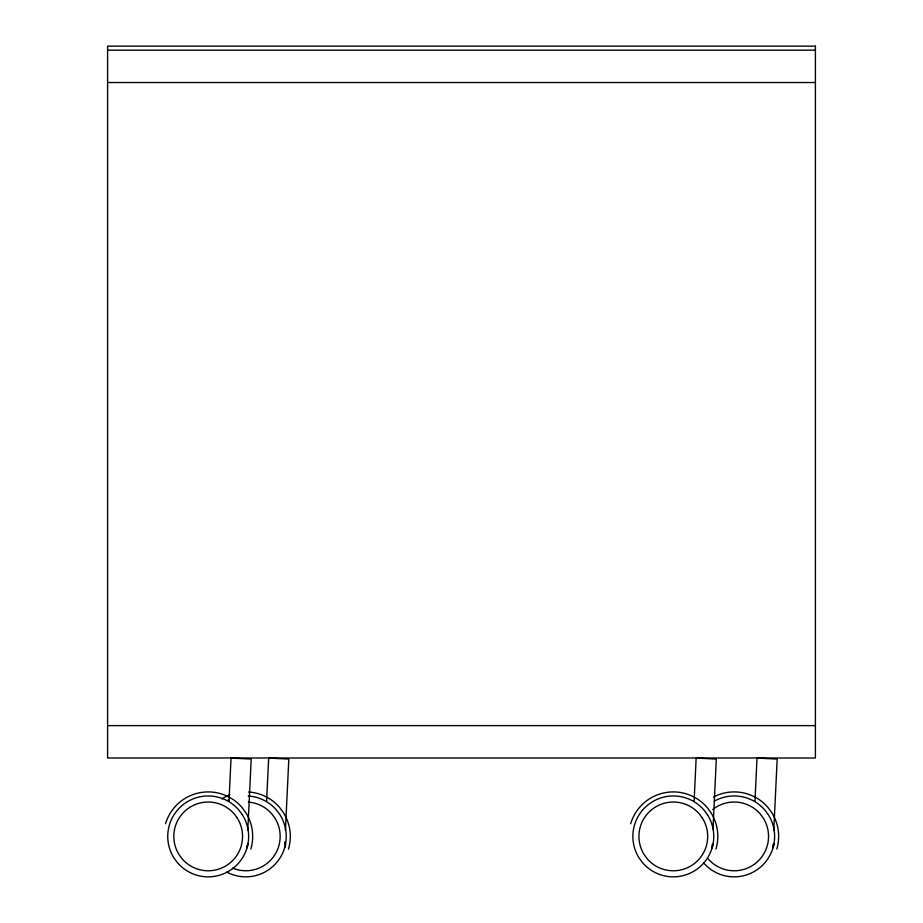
<?xml version="1.0" encoding="UTF-8"?>
<svg xmlns="http://www.w3.org/2000/svg" width="923" height="923" viewBox="0 0 923 923"><rect width="100%" height="100%" fill="white"/><g stroke="black" fill="none" stroke-linecap="round" stroke-linejoin="round"><path stroke-width="1.38" d="M229.008 800.922L231.05 758.095L251.194 759.052L247.791 830.446M247.076 845.503L246.96 847.925L248.114 844.049M266.62 800.922L268.662 758.095L288.818 759.052L285.415 830.446M284.757 844.291L284.872 841.868M694.119 800.922L696.161 758.095L716.317 759.052L712.983 829.016M712.256 844.291L712.083 847.925L713.237 844.049M754.979 800.922L757.022 758.095L777.178 759.052L773.774 830.446M773.116 844.291L772.943 847.925L774.085 844.049M284.584 847.925L285.726 844.049M107.599 50.177L815.401 50.177M107.599 82.528L815.401 82.528M107.599 725.628L815.401 725.628M703.511 862.786A40.45 40.45 0 0 0 758.302 868.866A40.45 40.45 0 0 0 768.271 814.651L764.821 810.025A40.45 40.45 0 0 0 714.402 801.118M776.82 849.079A44.489 44.489 0 0 0 771.674 812.482L767.89 807.383A44.489 44.489 0 0 0 713.537 796.987M708.114 858.828A34.382 34.382 0 0 0 754.679 863.997A34.382 34.382 0 0 0 763.148 817.916L760.229 813.982A34.382 34.382 0 0 0 712.683 809.563M226.816 872.108A40.45 40.45 0 0 0 279.911 814.651L276.462 810.025A40.45 40.45 0 0 0 248.252 796.03M227.058 800.564A40.45 40.45 0 0 1 229.135 799.56M288.461 849.079A44.489 44.489 0 0 0 283.315 812.482L279.531 807.383A44.489 44.489 0 0 0 248.495 791.992M221.878 798.891A44.489 44.489 0 0 1 229.804 794.888M232.55 868.116A34.382 34.382 0 0 0 274.789 817.916L271.87 813.982A34.382 34.382 0 0 0 248.379 802.122M715.96 849.079A44.489 44.489 0 0 0 710.814 812.482L707.03 807.383A44.489 44.489 0 0 0 630.663 823.72M250.837 849.079A44.489 44.489 0 0 0 245.703 812.482L241.918 807.383A44.489 44.489 0 0 0 165.552 823.72M815.401 46.15L107.599 46.15L107.599 757.991L815.401 757.991L815.401 46.15M707.41 814.651L703.961 810.025A40.45 40.45 0 0 0 649.181 803.945A40.45 40.45 0 0 0 639.212 858.159L642.65 862.786A40.45 40.45 0 0 0 697.442 868.866A40.45 40.45 0 0 0 707.41 814.651M702.299 817.916L699.369 813.982A34.382 34.382 0 0 0 652.803 808.813A34.382 34.382 0 0 0 644.323 854.894L647.254 858.828A34.382 34.382 0 0 0 693.819 863.997A34.382 34.382 0 0 0 702.299 817.916M242.288 814.651L238.849 810.025A40.45 40.45 0 0 0 184.058 803.945A40.45 40.45 0 0 0 174.089 858.159L177.539 862.786A40.45 40.45 0 0 0 232.319 868.866A40.45 40.45 0 0 0 242.288 814.651M237.176 817.916L234.246 813.982A34.382 34.382 0 0 0 187.681 808.813A34.382 34.382 0 0 0 179.212 854.894L182.131 858.828A34.382 34.382 0 0 0 228.696 863.997A34.382 34.382 0 0 0 237.176 817.916"/></g></svg>
